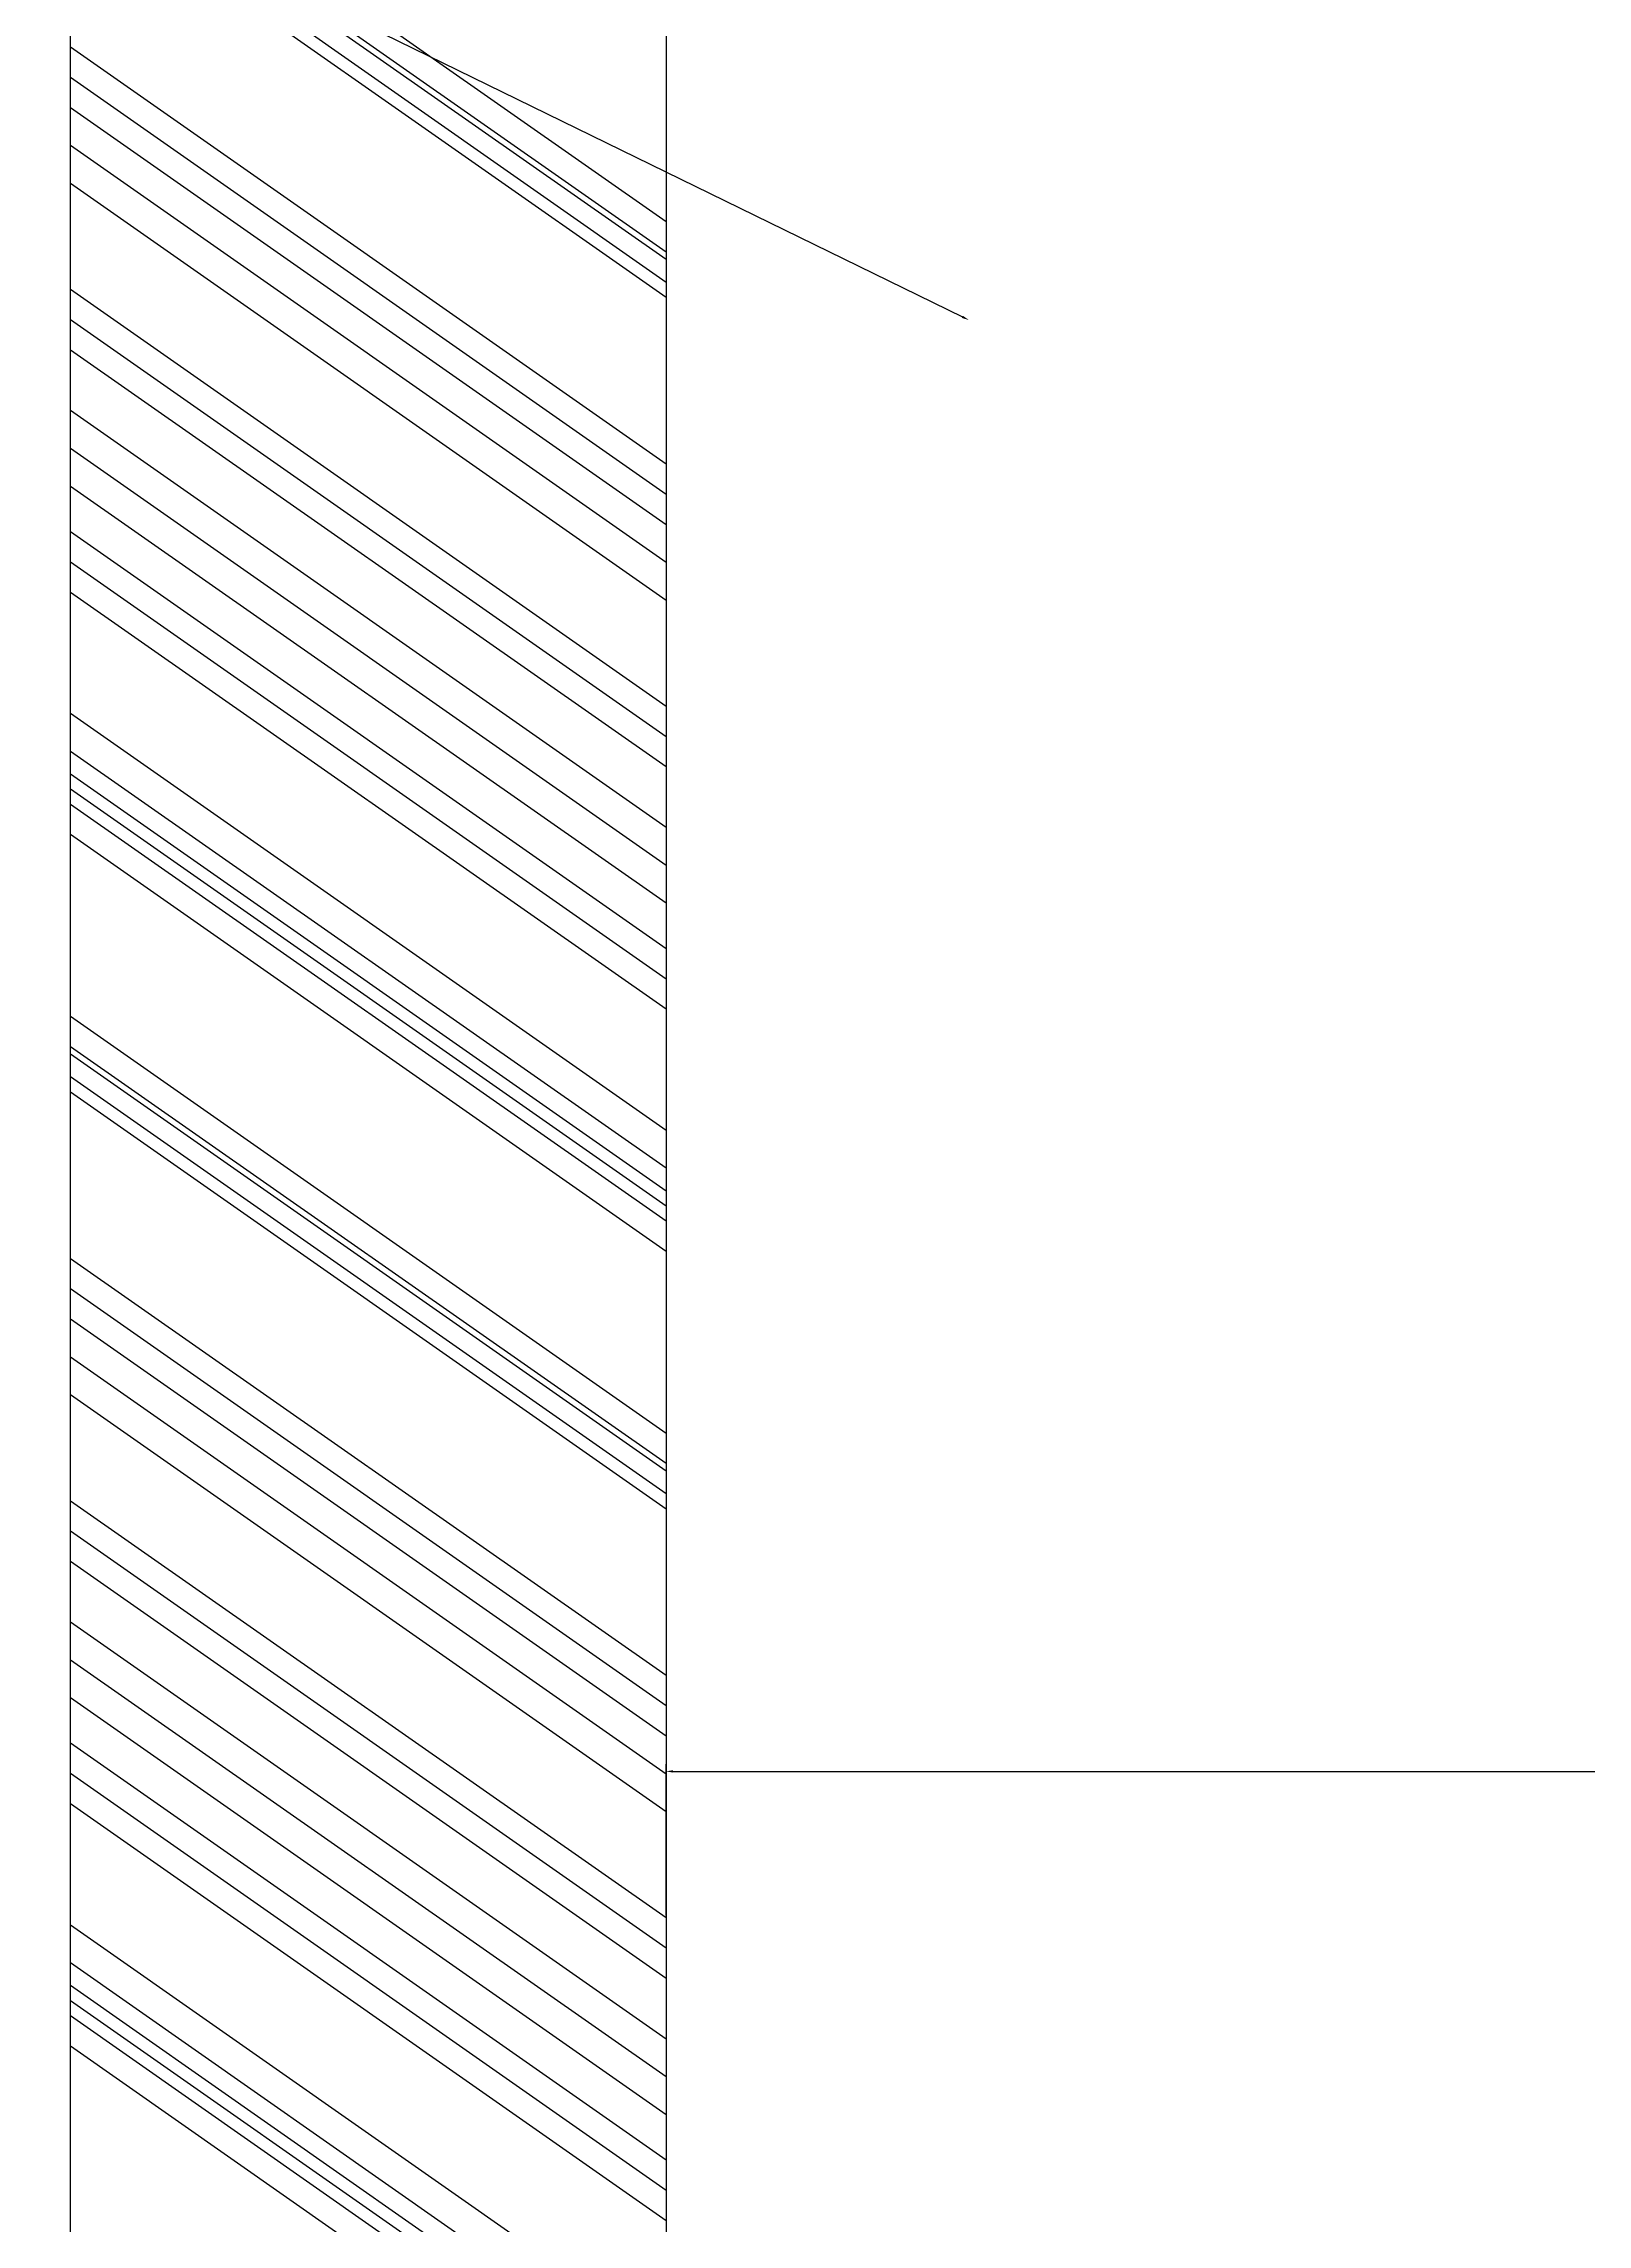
# Model space of a CAD drawing. Header units: millimetres. Extents: x 9612 to 23319, y 1863 to 14354.
# Drawn here: x 14224.9 to 14263.8, y 8705.3 to 8760.2 of the extents above; entities that cross this region are included whole.
import ezdxf

# ---------------------------------------------------------------- set-up
doc = ezdxf.new("R2010")
doc.units = ezdxf.units.MM
doc.header["$MEASUREMENT"] = 0
doc.styles.get("Standard").update_dxf_attribs({"font": 'arial.ttf'})
doc.dimstyles.get("Standard").update_dxf_attribs({"dimtxt": 0.18, "dimasz": 0.18, "dimexe": 0.18, "dimexo": 0.0625, "dimgap": 0.09, "dimtad": 0, "dimtih": 1, "dimtoh": 1, "dimdec": 4, "dimzin": 0, "dimdsep": 46, "dimtxsty": 'Standard', "dimcen": 0.09, "dimadec": 0, "dimazin": 0, "dimtfac": 1, "dimtdec": 4, "dimtofl": 0, "dimtmove": 0, "dimatfit": 3, "dimfxl": 1, "dimtolj": 1, "dimtzin": 0, "dimarcsym": 0})

# ---------------------------------------------------------------- blocks, each defined once
blk = doc.blocks.new('*D16')
at = {"color": 0, "lineweight": -2, "transparency": 16777216}
for p, q in [((14240.601, 8713.091), (14240.601, 8716.901)), ((14240.781, 8716.721), (14315.007, 8716.721)), ((14390.421, 8716.721), (14316.196, 8716.721)), ((14390.601, 8706.572), (14390.601, 8716.901))]:
    blk.add_line(p, q, dxfattribs=at)
at = {"color": 0, "transparency": 16777216}
for points in [[(14240.781, 8716.751), (14240.781, 8716.691), (14240.601, 8716.721)], [(14390.421, 8716.751), (14390.421, 8716.691), (14390.601, 8716.721)]]:
    blk.add_solid(points, dxfattribs=at)
at = {"layer": 'Defpoints', "color": 0, "transparency": 16777216}
for p in [(14390.601, 8716.721), (14240.601, 8713.029), (14390.601, 8706.51)]:
    blk.add_point(p, dxfattribs=at)
at = {"color": 0, "transparency": 16777216, "insert": (14315.601, 8716.721), "char_height": 0.18, "attachment_point": 5}
blk.add_mtext('\\A1;150.0000', dxfattribs=at)
blk = doc.blocks.new('*D20')
at = {"color": 0, "lineweight": -2, "transparency": 16777216}
for p, q in [((13991.198, 8845.333), (14060.067, 8845.333)), ((14060.067, 8845.333), (14248.069, 8753.36)), ((14315.601, 8720.232), (14315.601, 8720.412)), ((14315.511, 8720.322), (14315.691, 8720.322))]:
    blk.add_line(p, q, dxfattribs=at)
at = {"color": 0, "transparency": 16777216}
blk.add_solid([(14248.083, 8753.387), (14248.056, 8753.333), (14248.231, 8753.281)], dxfattribs=at)
at = {"layer": 'Defpoints', "color": 0, "transparency": 16777216}
for p in [(14248.231, 8753.281), (14382.971, 8687.363)]:
    blk.add_point(p, dxfattribs=at)
at = {"color": 0, "transparency": 16777216, "insert": (13990.343, 8845.333), "char_height": 0.18, "attachment_point": 5}
blk.add_mtext('\\A1;Stock Tube\\PID ∅150.0000', dxfattribs=at)

msp = doc.modelspace()

# ---------------------------------------------------------------- linework, layer by layer
at = {"linetype": 'Continuous'}
for p, q in [((14240.6012, 8796.08315), (14240.6012, 8613.60356)), ((14225.6012, 8613.60356), (14225.6012, 8782.68163)), ((14240.6012, 8755.75574), (14225.6012, 8766.25885)), ((14240.6012, 8755.75574), (14225.6012, 8766.25885)), ((14240.6012, 8754.99276), (14225.6012, 8765.49587)), ((14240.6012, 8754.80201), (14225.6012, 8765.30512)), ((14240.6012, 8754.22977), (14225.6012, 8764.73288)), ((14240.6012, 8753.84828), (14225.6012, 8764.35139)), ((14240.6012, 8749.65187), (14225.6012, 8760.15498)), ((14240.6012, 8748.88888), (14225.6012, 8759.392)), ((14240.6012, 8748.1259), (14225.6012, 8758.62901)), ((14240.6012, 8748.1259), (14225.6012, 8758.62901)), ((14240.6012, 8747.17217), (14225.6012, 8757.67528)), ((14240.6012, 8746.21844), (14225.6012, 8756.72155)), ((14240.6012, 8743.54799), (14225.6012, 8754.05111)), ((14240.6012, 8742.78501), (14225.6012, 8753.28812)), ((14240.6012, 8742.02203), (14225.6012, 8752.52514)), ((14240.6012, 8740.49606), (14225.6012, 8750.99917)), ((14240.6012, 8739.54233), (14225.6012, 8750.04544)), ((14240.6012, 8738.5886), (14225.6012, 8749.09171)), ((14240.6012, 8737.44412), (14225.6012, 8747.94723)), ((14240.6012, 8736.68114), (14225.6012, 8747.18425)), ((14240.6012, 8735.91815), (14225.6012, 8746.42127)), ((14240.6012, 8732.86622), (14225.6012, 8743.36933)), ((14240.6012, 8731.91249), (14225.6012, 8742.4156)), ((14240.6012, 8731.34025), (14225.6012, 8741.84336)), ((14240.6012, 8730.95876), (14225.6012, 8741.46187)), ((14240.6012, 8730.57726), (14225.6012, 8741.08038)), ((14240.6012, 8729.81428), (14225.6012, 8740.31739)), ((14240.6012, 8725.23638), (14225.6012, 8735.73949)), ((14240.6012, 8725.23638), (14225.6012, 8735.73949)), ((14240.6012, 8724.47339), (14225.6012, 8734.9765)), ((14240.6012, 8724.28264), (14225.6012, 8734.78576)), ((14240.6012, 8723.71041), (14225.6012, 8734.21352)), ((14240.6012, 8723.32891), (14225.6012, 8733.83203)), ((14240.6012, 8719.1325), (14225.6012, 8729.63562)), ((14240.6012, 8718.36952), (14225.6012, 8728.87263)), ((14240.6012, 8717.60653), (14225.6012, 8728.10965)), ((14240.6012, 8717.60653), (14225.6012, 8728.10965)), ((14240.6012, 8716.6528), (14225.6012, 8727.15592)), ((14240.6012, 8715.69907), (14225.6012, 8726.20219)), ((14240.6012, 8713.02863), (14225.6012, 8723.53174)), ((14240.6012, 8712.26565), (14225.6012, 8722.76876)), ((14240.6012, 8711.50266), (14225.6012, 8722.00577)), ((14240.6012, 8709.97669), (14225.6012, 8720.47981)), ((14240.6012, 8709.02296), (14225.6012, 8719.52608)), ((14240.6012, 8708.06923), (14225.6012, 8718.57235)), ((14240.6012, 8706.92476), (14225.6012, 8717.42787)), ((14240.6012, 8706.16177), (14225.6012, 8716.66489)), ((14240.6012, 8705.39879), (14225.6012, 8715.9019)), ((14240.6012, 8702.34685), (14225.6012, 8712.84996)), ((14240.6012, 8701.39312), (14225.6012, 8711.89623)), ((14240.6012, 8700.82088), (14225.6012, 8711.324)), ((14240.6012, 8700.43939), (14225.6012, 8710.9425)), ((14240.6012, 8700.0579), (14225.6012, 8710.56101)), ((14240.6012, 8699.29492), (14225.6012, 8709.79803))]:
    msp.add_line(p, q, dxfattribs=at)

# ---------------------------------------------------------------- dimensions: what is measured, and where the dimension line sits
dim = msp.add_diameter_dim_2p(p1=(14382.97134, 8687.36344), p2=(14248.23107, 8753.2805), text='Stock Tube\\PID <>', dimstyle='Standard')
dim.commit()
dim.dimension.update_dxf_attribs({"geometry": '*D20', "text_midpoint": (13990.3428, 8845.33329), "dimtype": 163})
dim = msp.add_linear_dim(base=(14390.6012, 8716.72125), p1=(14240.6012, 8713.02863), p2=(14390.6012, 8706.50979), dimstyle='Standard')
dim.commit()
dim.dimension.update_dxf_attribs({"geometry": '*D16', "text_midpoint": (14315.6012, 8716.72125), "dimtype": 160})

doc.saveas('drawing.dxf')
